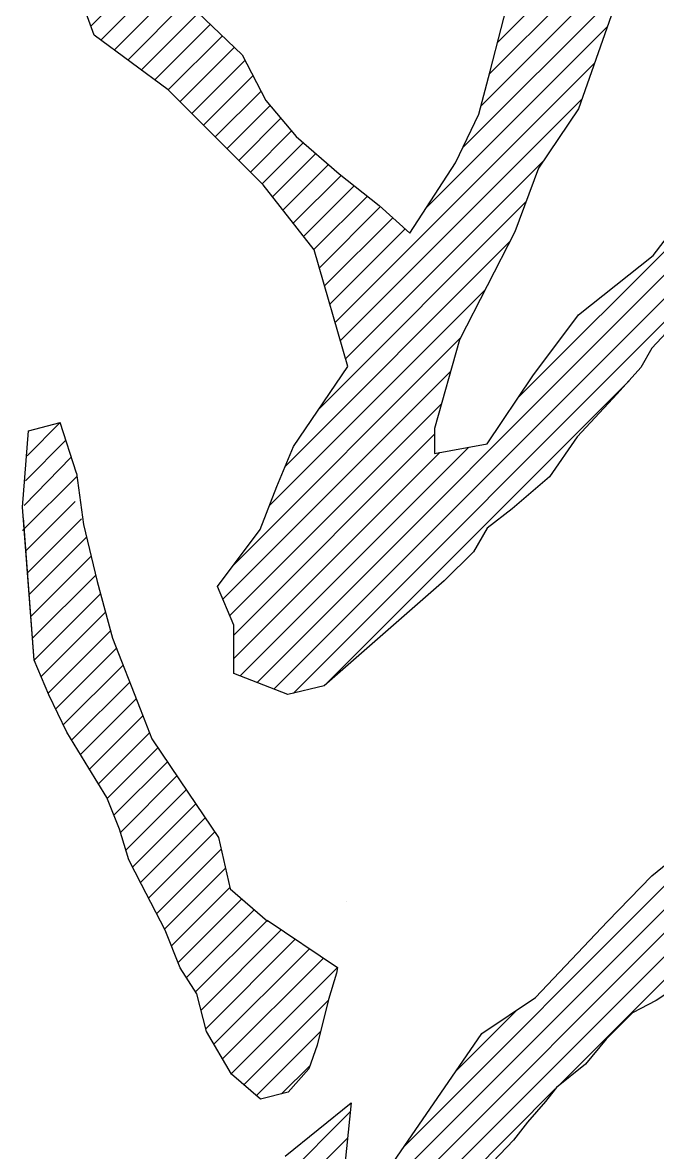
# Model space of a CAD drawing. Extents: x 14207793 to 14719554, y -1675802 to -1228715.
# Drawn here: x 14666714.9 to 14666898.1, y -1409812.4 to -1409486.4 of the extents above; entities that cross this region are included whole.
import ezdxf

# ---------------------------------------------------------------- set-up
doc = ezdxf.new("R2010")
doc.units = 0
doc.header["$LTSCALE"] = 500
doc.header["$MEASUREMENT"] = 0
doc.layers.get('0').update_dxf_attribs({"linetype": 'CONTINUOUS'})

# ---------------------------------------------------------------- blocks, each defined once
blk = doc.blocks.new('whb')
at = {"color": 6, "ltscale": 0.333333}
for p, q in [((7937550.85, -471163.58, -6886.04), (7937592.22, -471122.2, -6886.04)), ((7937498.31, -471303.39, -6886.04), (7937676.04, -471125.65, -6886.04)), ((7937549.06, -471170.5, -6886.04), (7937587.76, -471131.8, -6886.04)), ((7937555.41, -471241.15, -6886.04), (7937662.84, -471133.72, -6886.04)), ((7937547.28, -471177.41, -6886.04), (7937583.3, -471141.4, -6886.04)), ((7937462, -471160.02, -6886.04), (7937474.87, -471147.16, -6886.04)), ((7937464.12, -471163.03, -6886.04), (7937477.53, -471149.62, -6886.04)), ((7937502.02, -471304.81, -6886.04), (7937658.4, -471148.43, -6886.04)), ((7937551.65, -471160.48, -6886.04), (7937554.68, -471148.74, -6886.04)), ((7937462.71, -471162, -6886.04), (7937458.48, -471150.2, -6886.04)), ((7937467.07, -471165.21, -6886.04), (7937480.2, -471152.09, -6886.04)), ((7937543.24, -471186.59, -6886.04), (7937578.83, -471150.99, -6886.04)), ((7937470.03, -471167.4, -6886.04), (7937482.85, -471154.57, -6886.04)), ((7937482.07, -471153.83, -6886.04), (7937495.08, -471166.23, -6886.04)), ((7937472.98, -471169.58, -6886.04), (7937485.48, -471157.08, -6886.04)), ((7937475.93, -471171.76, -6886.04), (7937488.11, -471159.58, -6886.04)), ((7937575.71, -471157.72, -6886.04), (7937568.59, -471178.03, -6886.04)), ((7937478.9, -471173.94, -6886.04), (7937462.71, -471162, -6886.04)), ((7937478.89, -471173.94, -6886.04), (7937490.73, -471162.09, -6886.04)), ((7937535.3, -471199.66, -6886.04), (7937574.88, -471160.08, -6886.04)), ((7937549.23, -471169.86, -6886.04), (7937551.65, -471160.48, -6886.04)), ((7937481.45, -471176.5, -6886.04), (7937493.36, -471164.59, -6886.04)), ((7937495.08, -471166.23, -6886.04), (7937500.22, -471176.21, -6886.04)), ((7937495.08, -471166.23, -6886.04), (7937495.08, -471166.23, -6886.04)), ((7937484.02, -471179.07, -6886.04), (7937495.68, -471167.4, -6886.04)), ((7937506.26, -471305.7, -6886.04), (7937644.4, -471167.56, -6886.04)), ((7937515.36, -471224.73, -6886.04), (7937572.11, -471167.99, -6886.04)), ((7937486.59, -471181.64, -6886.04), (7937497.43, -471170.79, -6886.04)), ((7937546.81, -471179.24, -6886.04), (7937549.23, -471169.86, -6886.04)), ((7937489.63, -471184.68, -6886.04), (7937478.9, -471173.94, -6886.04)), ((7937489.15, -471184.2, -6886.04), (7937499.18, -471174.18, -6886.04)), ((7937500.22, -471176.21, -6886.04), (7937506.88, -471184.08, -6886.04)), ((7937500.22, -471176.21, -6886.04), (7937500.22, -471176.21, -6886.04)), ((7937516.51, -471228.72, -6886.04), (7937569.34, -471175.89, -6886.04)), ((7937491.72, -471186.77, -6886.04), (7937501.16, -471177.33, -6886.04)), ((7937541.66, -471189.83, -6886.04), (7937546.81, -471179.24, -6886.04)), ((7937546.81, -471179.24, -6886.04), (7937546.81, -471179.24, -6886.04)), ((7937568.59, -471178.03, -6886.04), (7937559.81, -471191.04, -6886.04)), ((7937568.59, -471178.03, -6886.04), (7937568.59, -471178.03, -6886.04)), ((7937494.29, -471189.34, -6886.04), (7937503.52, -471180.11, -6886.04)), ((7937496.85, -471191.9, -6886.04), (7937505.87, -471182.89, -6886.04)), ((7937506.88, -471184.08, -6886.04), (7937516.25, -471192.25, -6886.04)), ((7937506.88, -471184.08, -6886.04), (7937506.88, -471184.08, -6886.04)), ((7937499.62, -471194.67, -6886.04), (7937489.63, -471184.68, -6886.04)), ((7937499.42, -471194.47, -6886.04), (7937508.45, -471185.44, -6886.04)), ((7937501.71, -471197.32, -6886.04), (7937511.19, -471187.83, -6886.04)), ((7937503.97, -471200.19, -6886.04), (7937513.93, -471190.22, -6886.04)), ((7937517.65, -471232.71, -6886.04), (7937560.83, -471189.53, -6886.04)), ((7937531.68, -471205.25, -6886.04), (7937541.66, -471189.83, -6886.04)), ((7937541.66, -471189.83, -6886.04), (7937541.66, -471189.83, -6886.04)), ((7937559.81, -471191.04, -6886.04), (7937554.67, -471204.95, -6886.04)), ((7937559.81, -471191.04, -6886.04), (7937559.81, -471191.04, -6886.04)), ((7937584.92, -471210.09, -6886.04), (7937600.65, -471189.52, -6886.04)), ((7937506.23, -471203.06, -6886.04), (7937516.7, -471192.6, -6886.04)), ((7937516.25, -471192.25, -6886.04), (7937525.03, -471199.2, -6886.04)), ((7937516.25, -471192.25, -6886.04), (7937516.25, -471192.25, -6886.04)), ((7937499.62, -471194.67, -6886.04), (7937499.62, -471194.67, -6886.04)), ((7937510.81, -471208.88, -6886.04), (7937499.62, -471194.67, -6886.04)), ((7937508.49, -471205.94, -6886.04), (7937519.56, -471194.87, -6886.04)), ((7937510.75, -471208.81, -6886.04), (7937522.42, -471197.14, -6886.04)), ((7937511.76, -471243.73, -6886.04), (7937557.09, -471198.4, -6886.04)), ((7937525.03, -471199.2, -6886.04), (7937531.68, -471205.25, -6886.04)), ((7937525.03, -471199.2, -6886.04), (7937525.03, -471199.2, -6886.04)), ((7937511.93, -471212.77, -6886.04), (7937525.27, -471199.42, -6886.04)), ((7937513.07, -471216.75, -6886.04), (7937527.96, -471201.87, -6886.04)), ((7937514.22, -471220.74, -6886.04), (7937530.65, -471204.31, -6886.04)), ((7937531.68, -471205.25, -6886.04), (7937531.68, -471205.25, -6886.04)), ((7937554.67, -471204.95, -6886.04), (7937542.57, -471228.55, -6886.04)), ((7937554.67, -471204.95, -6886.04), (7937554.67, -471204.95, -6886.04)), ((7937504.49, -471256.13, -6886.04), (7937553.61, -471207.01, -6886.04)), ((7937510.81, -471208.88, -6886.04), (7937510.81, -471208.88, -6886.04)), ((7937518.12, -471234.34, -6886.04), (7937510.81, -471208.88, -6886.04)), ((7937568.59, -471223.1, -6886.04), (7937584.92, -471210.09, -6886.04)), ((7937501.06, -471264.7, -6886.04), (7937548.21, -471217.55, -6886.04)), ((7937558.6, -471236.41, -6886.04), (7937568.59, -471223.1, -6886.04)), ((7937568.59, -471223.1, -6886.04), (7937568.59, -471223.1, -6886.04)), ((7937588.85, -471225.82, -6886.04), (7937584.62, -471230.36, -6886.04)), ((7937493.14, -471277.76, -6886.04), (7937542.81, -471228.09, -6886.04)), ((7937542.57, -471228.55, -6886.04), (7937537.13, -471247.91, -6886.04)), ((7937542.57, -471228.55, -6886.04), (7937542.57, -471228.55, -6886.04)), ((7937584.62, -471230.36, -6886.04), (7937582.2, -471234.6, -6886.04)), ((7937490.84, -471285.19, -6886.04), (7937540.65, -471235.38, -6886.04)), ((7937506.27, -471251.84, -6886.04), (7937518.12, -471234.34, -6886.04)), ((7937582.2, -471234.6, -6886.04), (7937577.06, -471240.34, -6886.04)), ((7937512.96, -471304.13, -6886.04), (7937579.63, -471237.47, -6886.04)), ((7937548.62, -471251.23, -6886.04), (7937558.6, -471236.41, -6886.04)), ((7937577.06, -471240.34, -6886.04), (7937568.28, -471249.72, -6886.04)), ((7937492.38, -471288.79, -6886.04), (7937538.64, -471242.52, -6886.04)), ((7937512.62, -471242.46, -6886.04), (7937512.62, -471242.46, -6886.04)), ((7937447.05, -471265.1, -6886.04), (7937448.36, -471248.39, -6886.04)), ((7937448.03, -471253.85, -6886.04), (7937455.29, -471246.59, -6886.04)), ((7937448.36, -471248.39, -6886.04), (7937455.29, -471246.59, -6886.04)), ((7937448.36, -471248.39, -6886.04), (7937448.36, -471248.39, -6886.04)), ((7937458.82, -471257.66, -6886.04), (7937455.29, -471246.59, -6886.04)), ((7937537.13, -471247.91, -6886.04), (7937537.13, -471253.35, -6886.04)), ((7937537.13, -471247.91, -6886.04), (7937537.13, -471247.91, -6886.04)), ((7937447.71, -471259.31, -6886.04), (7937456.53, -471250.48, -6886.04)), ((7937493.26, -471293.03, -6886.04), (7937537.13, -471249.17, -6886.04)), ((7937568.28, -471249.72, -6886.04), (7937562.23, -471258.49, -6886.04)), ((7937493.26, -471298.16, -6886.04), (7937538.29, -471253.14, -6886.04)), ((7937494.6, -471301.96, -6886.04), (7937544.59, -471251.98, -6886.04)), ((7937502.64, -471260.61, -6886.04), (7937506.27, -471251.84, -6886.04)), ((7937537.13, -471253.35, -6886.04), (7937548.62, -471251.23, -6886.04)), ((7937447.39, -471264.76, -6886.04), (7937457.7, -471254.17, -6886.04)), ((7937447.06, -471270.22, -6886.04), (7937458.91, -471258.37, -6886.04)), ((7937458.82, -471257.66, -6886.04), (7937460.34, -471268.9, -6886.04)), ((7937562.23, -471258.49, -6886.04), (7937554.07, -471265.45, -6886.04)), ((7937562.23, -471258.49, -6886.04), (7937562.23, -471258.49, -6886.04)), ((7937499.01, -471269.99, -6886.04), (7937502.64, -471260.61, -6886.04)), ((7937502.64, -471260.61, -6886.04), (7937502.64, -471260.61, -6886.04)), ((7937449.59, -471298.49, -6886.04), (7937447.05, -471265.1, -6886.04)), ((7937447.78, -471274.64, -6886.04), (7937458.53, -471263.88, -6886.04)), ((7937554.07, -471265.45, -6886.04), (7937548.62, -471269.69, -6886.04)), ((7937449.59, -471298.49, -6886.04), (7937447.23, -471267.42, -6886.04)), ((7937448.14, -471279.41, -6886.04), (7937459.9, -471267.65, -6886.04)), ((7937460.34, -471268.9, -6886.04), (7937463.37, -471281.3, -6886.04)), ((7937489.63, -471282.39, -6886.04), (7937499.01, -471269.99, -6886.04)), ((7937548.62, -471269.69, -6886.04), (7937545.6, -471274.83, -6886.04)), ((7937448.5, -471284.18, -6886.04), (7937461.02, -471271.66, -6886.04)), ((7937448.86, -471288.95, -6886.04), (7937462.03, -471275.79, -6886.04)), ((7937545.6, -471274.83, -6886.04), (7937539.24, -471281.18, -6886.04)), ((7937545.6, -471274.83, -6886.04), (7937545.6, -471274.83, -6886.04)), ((7937449.23, -471293.72, -6886.04), (7937463.03, -471279.92, -6886.04)), ((7937463.37, -471281.3, -6886.04), (7937466.7, -471293.7, -6886.04)), ((7937489.63, -471282.39, -6886.04), (7937489.63, -471282.39, -6886.04)), ((7937489.63, -471282.39, -6886.04), (7937489.63, -471282.39, -6886.04)), ((7937493.26, -471290.86, -6886.04), (7937489.63, -471282.39, -6886.04)), ((7937539.24, -471281.18, -6886.04), (7937512.96, -471304.13, -6886.04)), ((7937449.59, -471298.49, -6886.04), (7937464.09, -471283.99, -6886.04)), ((7937451.11, -471302.11, -6886.04), (7937465.18, -471288.04, -6886.04)), ((7937452.62, -471305.73, -6886.04), (7937466.26, -471292.09, -6886.04)), ((7937493.26, -471301.45, -6886.04), (7937493.26, -471290.86, -6886.04)), ((7937466.7, -471293.7, -6886.04), (7937472.75, -471309.13, -6886.04)), ((7937454.28, -471309.21, -6886.04), (7937467.57, -471295.92, -6886.04)), ((7937452.78, -471306.1, -6886.04), (7937449.59, -471298.49, -6886.04)), ((7937455.94, -471312.67, -6886.04), (7937469.01, -471299.61, -6886.04)), ((7937505.06, -471305.99, -6886.04), (7937493.26, -471301.45, -6886.04)), ((7937502.02, -471304.81, -6886.04), (7937505.06, -471301.77, -6886.04)), ((7937457.77, -471315.98, -6886.04), (7937470.46, -471303.29, -6886.04)), ((7937512.96, -471304.13, -6886.04), (7937505.06, -471305.99, -6886.04)), ((7937564.07, -471391.63, -6886.04), (7937652.04, -471303.67, -6886.04)), ((7937456.71, -471314.27, -6886.04), (7937452.78, -471306.1, -6886.04)), ((7937459.72, -471319.16, -6886.04), (7937471.9, -471306.98, -6886.04)), ((7937472.75, -471309.13, -6886.04), (7937475.33, -471315.72, -6886.04)), ((7937461.68, -471322.34, -6886.04), (7937473.35, -471310.67, -6886.04)), ((7937461.55, -471322.14, -6886.04), (7937456.71, -471314.27, -6886.04)), ((7937463.64, -471325.51, -6886.04), (7937474.8, -471314.36, -6886.04)), ((7937465.57, -471328.71, -6886.04), (7937476.63, -471317.65, -6886.04)), ((7937475.33, -471315.72, -6886.04), (7937483.33, -471327.58, -6886.04)), ((7937524.77, -471425.8, -6886.04), (7937630.76, -471319.81, -6886.04)), ((7937465.49, -471328.49, -6886.04), (7937461.55, -471322.14, -6886.04)), ((7937467.02, -471332.4, -6886.04), (7937478.7, -471320.72, -6886.04)), ((7937526.24, -471419.2, -6886.04), (7937623.63, -471321.8, -6886.04)), ((7937468.42, -471336.13, -6886.04), (7937480.77, -471323.78, -6886.04)), ((7937469.63, -471340.06, -6886.04), (7937482.84, -471326.85, -6886.04)), ((7937483.33, -471327.58, -6886.04), (7937489.85, -471337.24, -6886.04)), ((7937527.26, -471413.05, -6886.04), (7937612.86, -471327.44, -6886.04)), ((7937468.21, -471335.45, -6886.04), (7937465.49, -471328.49, -6886.04)), ((7937471.09, -471343.74, -6886.04), (7937484.91, -471329.91, -6886.04)), ((7937530.51, -471404.66, -6886.04), (7937606.64, -471328.53, -6886.04)), ((7937472.83, -471347.12, -6886.04), (7937486.98, -471332.98, -6886.04)), ((7937470.26, -471342.14, -6886.04), (7937468.21, -471335.45, -6886.04)), ((7937474.58, -471350.51, -6886.04), (7937489.04, -471336.04, -6886.04)), ((7937489.85, -471337.24, -6886.04), (7937492.41, -471348.45, -6886.04)), ((7937476.32, -471353.9, -6886.04), (7937490.43, -471339.79, -6886.04)), ((7937473.05, -471347.55, -6886.04), (7937470.26, -471342.14, -6886.04)), ((7937584.62, -471345.61, -6886.04), (7937591.27, -471340.26, -6886.04)), ((7937478.07, -471357.29, -6886.04), (7937491.39, -471343.97, -6886.04)), ((7937574.94, -471355.6, -6886.04), (7937584.62, -471345.61, -6886.04)), ((7937478.19, -471357.53, -6886.04), (7937473.05, -471347.55, -6886.04)), ((7937479.57, -471360.92, -6886.04), (7937492.34, -471348.15, -6886.04)), ((7937492.41, -471348.45, -6886.04), (7937500.58, -471355.53, -6886.04)), ((7937492.41, -471348.45, -6886.04), (7937492.41, -471348.45, -6886.04)), ((7937481.06, -471364.56, -6886.04), (7937494.96, -471350.66, -6886.04)), ((7937517.87, -471351.32, -6886.04), (7937517.87, -471351.32, -6886.04)), ((7937482.89, -471367.87, -6886.04), (7937497.71, -471353.05, -6886.04)), ((7937484.88, -471371.01, -6886.04), (7937500.36, -471355.53, -6886.04)), ((7937500.54, -471355.35, -6886.04), (7937515.87, -471365.69, -6886.04)), ((7937559.21, -471372.23, -6886.04), (7937574.94, -471355.6, -6886.04)), ((7937574.94, -471355.6, -6886.04), (7937574.94, -471355.6, -6886.04)), ((7937481.52, -471365.7, -6886.04), (7937478.19, -471357.53, -6886.04)), ((7937486.06, -471374.96, -6886.04), (7937503.6, -471357.42, -6886.04)), ((7937487.12, -471379.04, -6886.04), (7937506.67, -471359.49, -6886.04)), ((7937488.89, -471382.4, -6886.04), (7937509.74, -471361.55, -6886.04)), ((7937490.77, -471385.65, -6886.04), (7937512.8, -471363.62, -6886.04)), ((7937485.15, -471371.44, -6886.04), (7937481.52, -471365.7, -6886.04)), ((7937492.66, -471388.9, -6886.04), (7937515.87, -471365.69, -6886.04)), ((7937515.7, -471366.91, -6886.04), (7937513.89, -471372.65, -6886.04)), ((7937515.87, -471365.69, -6886.04), (7937515.7, -471366.91, -6886.04)), ((7937487.27, -471379.61, -6886.04), (7937485.15, -471371.44, -6886.04)), ((7937589.76, -471370.12, -6886.04), (7937585.53, -471372.84, -6886.04)), ((7937495.4, -471391.29, -6886.04), (7937513.84, -471372.85, -6886.04)), ((7937513.89, -471372.65, -6886.04), (7937511.47, -471382.64, -6886.04)), ((7937513.89, -471372.65, -6886.04), (7937513.89, -471372.65, -6886.04)), ((7937547.41, -471380.1, -6886.04), (7937559.21, -471372.23, -6886.04)), ((7937585.53, -471372.84, -6886.04), (7937580.38, -471375.56, -6886.04)), ((7937541.84, -471388.2, -6886.04), (7937554.99, -471375.04, -6886.04)), ((7937580.38, -471375.56, -6886.04), (7937574.64, -471381.31, -6886.04)), ((7937580.38, -471375.56, -6886.04), (7937580.38, -471375.56, -6886.04)), ((7937492.71, -471388.99, -6886.04), (7937487.27, -471379.61, -6886.04)), ((7937498.16, -471393.66, -6886.04), (7937512.2, -471379.63, -6886.04)), ((7937528.05, -471408.23, -6886.04), (7937547.41, -471380.1, -6886.04)), ((7937574.64, -471381.31, -6886.04), (7937570.1, -471386.75, -6886.04)), ((7937574.64, -471381.31, -6886.04), (7937574.64, -471381.31, -6886.04)), ((7937511.47, -471382.64, -6886.04), (7937509.65, -471387.78, -6886.04)), ((7937570.1, -471386.75, -6886.04), (7937563.75, -471391.9, -6886.04)), ((7937570.1, -471386.75, -6886.04), (7937570.1, -471386.75, -6886.04)), ((7937492.71, -471388.99, -6886.04), (7937492.71, -471388.99, -6886.04)), ((7937499.06, -471394.43, -6886.04), (7937492.71, -471388.99, -6886.04)), ((7937503.68, -471393.28, -6886.04), (7937509.91, -471387.05, -6886.04)), ((7937509.65, -471387.78, -6886.04), (7937505.11, -471392.92, -6886.04)), ((7937509.65, -471387.78, -6886.04), (7937509.65, -471387.78, -6886.04)), ((7937505.11, -471392.92, -6886.04), (7937499.06, -471394.43, -6886.04)), ((7937505.11, -471392.92, -6886.04), (7937505.11, -471392.92, -6886.04)), ((7937522.41, -471433.3, -6886.04), (7937563.5, -471392.2, -6886.04)), ((7937563.75, -471391.9, -6886.04), (7937561.33, -471394.92, -6886.04)), ((7937504.45, -471406.88, -6886.04), (7937518.86, -471395.24, -6886.04)), ((7937518.86, -471395.24, -6886.04), (7937516.28, -471420.34, -6886.04)), ((7937518.86, -471395.24, -6886.04), (7937518.86, -471395.24, -6886.04)), ((7937518.86, -471395.24, -6886.04), (7937518.86, -471395.24, -6886.04)), ((7937561.33, -471394.92, -6886.04), (7937557.39, -471399.46, -6886.04)), ((7937500.97, -471414.9, -6886.04), (7937518.65, -471397.22, -6886.04)), ((7937557.39, -471399.46, -6886.04), (7937554.37, -471403.39, -6886.04)), ((7937497.04, -471423.97, -6886.04), (7937518.07, -471402.94, -6886.04)), ((7937554.37, -471403.39, -6886.04), (7937548.32, -471409.74, -6886.04))]:
    blk.add_line(p, q, dxfattribs=at)

msp = doc.modelspace()

# ---------------------------------------------------------------- block references
at = {"xscale": 1.320659999549389, "yscale": 1.320660000108182, "zscale": 1.32066}
msp.add_blockref('whb', (4184046.04, -787245.25, -24429.36), dxfattribs=at)

doc.saveas('drawing.dxf')
